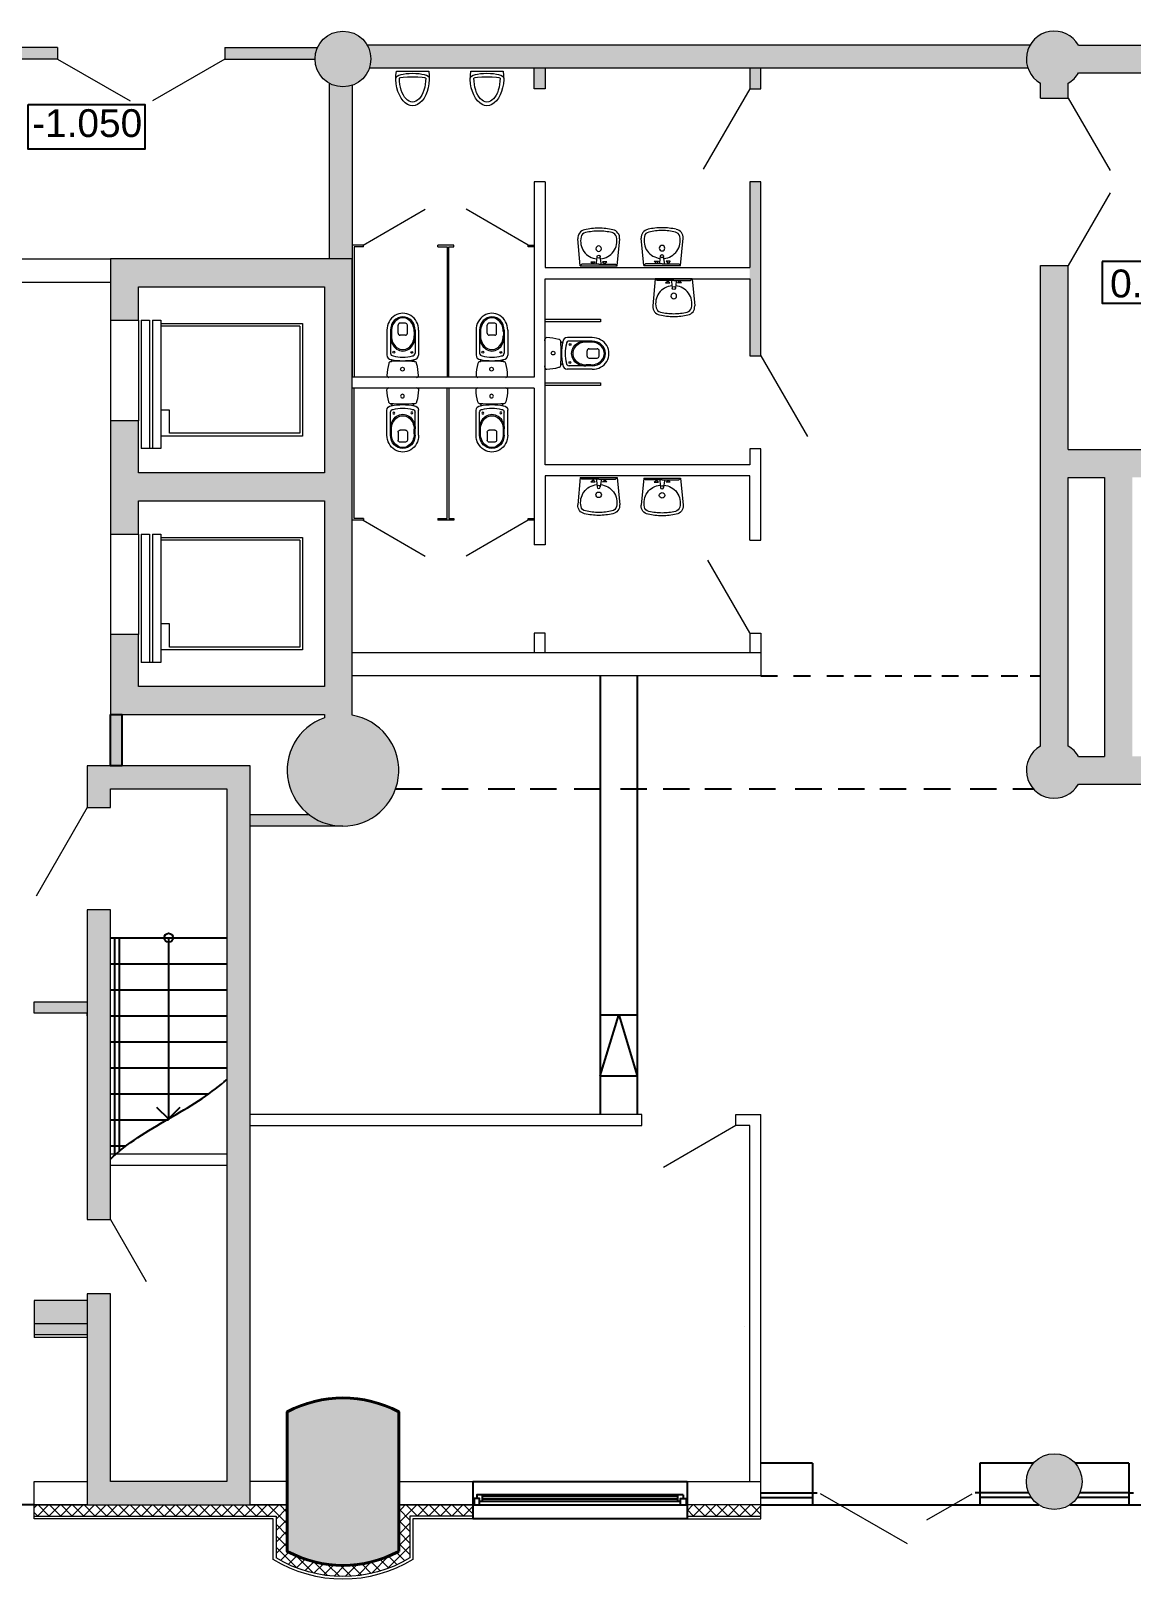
# Model space of a CAD drawing. Header units: millimetres. Extents: x 72919 to 485785, y -53256 to 338519.
# Drawn here: x 264381 to 276220, y 36654 to 53375 of the extents above; entities that cross this region are included whole.
import ezdxf
from ezdxf.enums import TextEntityAlignment as Align

# ---------------------------------------------------------------- set-up
doc = ezdxf.new("R2010")
doc.units = ezdxf.units.MM
doc.linetypes.add('CONTI', pattern=[0])
doc.layers.add('1', color=7, linetype='Continuous')
for name, color, linetype, lineweight in [('door', 177, 'Continuous', 9), ('equipments', 137, 'CONTI', 20), ('lifts', 7, 'Continuous', 35), ('wall', 5, 'Continuous', 40)]:
    doc.layers.add(name, color=color, linetype=linetype, lineweight=lineweight)
doc.styles.add('Arial Cyr', font='arial.ttf', dxfattribs={"width": 0.95})
doc.styles.add('STW_ARIAL', font='arial.ttf')

# ---------------------------------------------------------------- blocks, each defined once
blk = doc.blocks.new('ваааа')
at = {"layer": 'equipments'}
for p, q in [((-369642, -1782120), (-369672, -1782444)), ((-369201, -1782120), (-369642, -1782120)), ((-369621, -1782139), (-369642, -1782120)), ((-369450, -1782139), (-369621, -1782139)), ((-369518, -1782170), (-369493, -1782145)), ((-369518, -1782170), (-369468, -1782170)), ((-369468, -1782170), (-369493, -1782145)), ((-369450, -1782139), (-369450, -1782154)), ((-369421, -1782139), (-369450, -1782139)), ((-369450, -1782154), (-369439, -1782231)), ((-369421, -1782139), (-369393, -1782139)), ((-369393, -1782154), (-369402, -1782231)), ((-369393, -1782139), (-369221, -1782139)), ((-369393, -1782139), (-369393, -1782154)), ((-369378, -1782170), (-369353, -1782145)), ((-369328, -1782170), (-369378, -1782170)), ((-369328, -1782170), (-369353, -1782145)), ((-369221, -1782139), (-369201, -1782120)), ((-369201, -1782120), (-369171, -1782444))]:
    blk.add_line(p, q, dxfattribs=at)
blk.add_circle((-369421, -1782231), 18.6, dxfattribs=at)
for centre, radius, start, end in [((-369425, -1782416), 213, 94.8865, 193.5636), ((-369421, -1782326), 33.3, 89.9999, 269.9999), ((-369421, -1782326), 33.3, 269.9999, 89.9999), ((-369418, -1782416), 213, 346.4205, 84.8429), ((-369572, -1782453), 100, 174.8668, 259.4494), ((-369568, -1782454), 65, 190.4709, 259.3154), ((-369274, -1782454), 65, 280.6844, 349.5289), ((-369271, -1782453), 100, 280.5504, 5.133), ((-369421, -1781831), 740, 256.7936, 269.992), ((-369418, -1781846), 691, 256.4574, 269.7643), ((-369424, -1781846), 691, 270.2355, 283.5424), ((-369421, -1781831), 740, 270.0079, 283.2062)]:
    blk.add_arc(centre, radius, start, end, dxfattribs=at)
blk = doc.blocks.new('пренпее')
at = {"layer": 'equipments'}
for p, q in [((-370214, -1782523), (-370482, -1782523)), ((-370214, -1782561), (-370462, -1782561)), ((-370229, -1782571), (-370278, -1782571)), ((-370249, -1782644), (-370160, -1782644)), ((-370269, -1782724), (-370269, -1782664)), ((-370249, -1782744), (-370161, -1782744)), ((-370141, -1782724), (-370140, -1782664)), ((-370214, -1782864), (-370483, -1782864)), ((-370214, -1782827), (-370463, -1782826)), ((-370229, -1782817), (-370278, -1782817))]:
    blk.add_line(p, q, dxfattribs=at)
for centre, radius in [((-370453, -1782597), 10), ((-370635, -1782690), 20), ((-370454, -1782790), 10)]:
    blk.add_circle(centre, radius, dxfattribs=at)
for centre, radius, start, end in [((-373897, -1782689), 3177, 357.2325, 2.6453), ((-370703, -1782543), 20, 89.9389, 179.9389), ((-370721, -1783066), 543, 74.2418, 88.1438), ((-370577, -1782566), 23.8, 8.4054, 81.4725), ((-371863, -1782691), 1316, 354.2712, 5.6067), ((-370541, -1782564), 12.3, 173.1661, 332.2117), ((-369976, -1782694), 568, 167.4216, 192.454), ((-370482, -1782571), 47.9, 89.9389, 179.1236), ((-370097, -1782694), 408, 165.0277, 194.8502), ((-370462, -1782591), 30, 89.9389, 179.9389), ((-370249, -1782664), 20, 89.9389, 179.9389), ((-370160, -1782664), 20, 359.9389, 89.9389), ((-370542, -1782821), 12.2, 24.5514, 187.3037), ((-370463, -1782796), 30, 179.9389, 269.9389), ((-370249, -1782724), 20, 179.9389, 269.9389), ((-370161, -1782724), 20, 269.9389, 359.9389), ((-370704, -1782843), 20, 179.9389, 269.9389), ((-370720, -1782320), 543, 271.7341, 285.6361), ((-370577, -1782819), 23.8, 278.4054, 351.4725), ((-370483, -1782816), 47.9, 179.9389, 269.9389)]:
    blk.add_arc(centre, radius, start, end, dxfattribs=at)
for centre, major_axis, ratio, start_param, end_param in [((-370282, -1782694), (158, 0), 0.838996, 1.570796, 4.712389), ((-370278, -1782694), (146, 0), 0.838114, 1.570796, 4.712389), ((-370229, -1782694), (146, 0), 0.838114, 4.712389, 7.853982), ((-370214, -1782694), (180, 0), 0.945693, 4.712389, 7.853982), ((-370214, -1782694), (143, 0), 0.925942, -1.570796, 1.570796)]:
    blk.add_ellipse(centre, major_axis=major_axis, ratio=ratio, start_param=start_param, end_param=end_param, dxfattribs=at)
blk = doc.blocks.new('миприпм')
at = {"layer": 'equipments', "extrusion": (-5.61418e-17, 7.70757e-17, -1)}
blk.add_line((-374835, -1795300), (-375184, -1795300), dxfattribs=at)
for major_axis, ratio, start_param, end_param in [((0, -296), 0.607083, 1.317881, 4.965305), ((0, -257), 0.54742, 1.570796, 4.712389)]:
    blk.add_ellipse((-375009, -1795226), major_axis=major_axis, ratio=ratio, start_param=start_param, end_param=end_param, dxfattribs=at)
at = {"layer": 'equipments'}
for major_axis, ratio in [((180, 0), 0.270009), ((143, 0), 0.084246)]:
    blk.add_ellipse((-375009, -1795226), major_axis=major_axis, ratio=ratio, start_param=3.141593, end_param=6.283185, dxfattribs=at)
blk = doc.blocks.new('Пилон 1')
at = {"layer": 'wall', "lineweight": 9, "ltscale": 400, "true_color": 0x000000}
h = blk.add_hatch(color=18, dxfattribs=at)
h.dxf.hatch_style = 1
edge = h.paths.add_edge_path()
edge.add_line((600, -750), (600, 750))
edge.add_arc((0, -375), 1275, 61.9275, 118.0725)
edge.add_line((-600, 750), (-600, -750))
edge.add_arc((0, 375), 1275, 241.9275, 298.0725)
at = {"layer": 'wall', "color": 0, "ltscale": 400}
blk.add_lwpolyline([(600, -750), (600, 750, 0.25), (-600, 750), (-600, -750, 0.25), (600, -750)], format="xyb", dxfattribs=at)

msp = doc.modelspace()

# ---------------------------------------------------------------- hatches: boundary and pattern name
at = {"ltscale": 500, "true_color": 0x000000}
h = msp.add_hatch(color=18, dxfattribs=at)
h.dxf.hatch_style = 1
edge = h.paths.add_edge_path()
edge.add_arc((267735.43379, 53074.99944), 300, 9, 369)
h = msp.add_hatch(color=18, dxfattribs=at)
h.dxf.hatch_style = 1
edge = h.paths.add_edge_path()
edge.add_line((279795.43379, 48574.90421), (282195.43379, 48574.90421))
edge.add_line((282195.43379, 48574.90421), (282195.43379, 45574.90421))
edge.add_line((282195.43379, 45574.90421), (281880.43379, 45574.90421))
edge.add_line((281880.43379, 45574.90421), (281880.43379, 45274.90421))
edge.add_line((281880.43379, 45274.90421), (282775.62616, 45274.90421))
edge.add_arc((283035.39595, 45424.94204), 299.98616, 210.009870694, 419.990129306)
edge.add_line((283185.43379, 45684.71183), (283185.43379, 52815.09659))
edge.add_arc((283035.43379, 53074.90421), 300, 300, 405.000000002)
edge.add_arc((283035.43379, 53074.90421), 300, 45.000000002, 150)
edge.add_line((282775.62616, 53224.90421), (275645.24141, 53224.90421))
edge.add_arc((275385.43379, 53074.90421), 300, 29.999999996, 240)
edge.add_line((275235.43379, 52815.09659), (275235.43379, 52654.90421))
edge.add_line((275235.43379, 52654.90421), (275535.43379, 52654.90421))
edge.add_line((275535.43379, 52654.90421), (275535.43379, 52815.09659))
edge.add_arc((275385.43379, 53074.90421), 300, 300, 330)
edge.add_line((275645.24141, 52924.90421), (282885.43379, 52924.90421))
edge.add_line((282885.43379, 52924.90421), (282885.43379, 48874.90421))
edge.add_line((282885.43379, 48874.90421), (275535.43379, 48874.90421))
edge.add_line((275535.43379, 48874.90421), (275535.43379, 50854.90421))
edge.add_line((275535.43379, 50854.90421), (275235.43379, 50854.90421))
edge.add_line((275235.43379, 50854.90421), (275235.43379, 45684.71183))
edge.add_arc((275385.47161, 45424.94204), 299.98616, 120.009868479, 329.990131521)
edge.add_line((275645.24141, 45274.90421), (276930.43379, 45274.90421))
edge.add_line((276930.43379, 45274.90421), (276930.43379, 45574.90421))
edge.add_line((276930.43379, 45574.90421), (276225.43379, 45574.90421))
edge.add_line((276225.43379, 45574.90421), (276225.43379, 48574.90421))
edge.add_line((276225.43379, 48574.90421), (278625.43379, 48574.90421))
edge.add_line((278625.43379, 48574.90421), (278625.43379, 45574.90421))
edge.add_line((278625.43379, 45574.90421), (278310.43379, 45574.90421))
edge.add_line((278310.43379, 45574.90421), (278310.43379, 45274.90421))
edge.add_line((278310.43379, 45274.90421), (278629.48628, 45274.90421))
edge.add_arc((279210.43379, 45424.90421), 600, 194.477512186, 345.522487814)
edge.add_line((279791.38129, 45274.90421), (280500.43379, 45274.90421))
edge.add_line((280500.43379, 45274.90421), (280500.43379, 45574.90421))
edge.add_line((280500.43379, 45574.90421), (279795.43379, 45574.90421))
edge.add_line((279795.43379, 45574.90421), (279795.43379, 48574.90421))
edge = h.paths.add_edge_path(flags=16)
edge.add_line((278925.43379, 45952.89569), (278925.43379, 48574.90421))
edge.add_line((278925.43379, 48574.90421), (279495.43379, 48574.90421))
edge.add_line((279495.43379, 48574.90421), (279495.43379, 45952.89569))
edge.add_arc((279210.43379, 45424.90421), 600, 61.640649966, 118.359350028)
edge = h.paths.add_edge_path(flags=16)
edge.add_line((275925.43379, 45574.90421), (275645.24141, 45574.90421))
edge.add_arc((275385.43379, 45424.90421), 300, 30, 60)
edge.add_line((275535.43379, 45684.71183), (275535.43379, 48574.90421))
edge.add_line((275535.43379, 48574.90421), (275925.43379, 48574.90421))
edge.add_line((275925.43379, 48574.90421), (275925.43379, 45574.90421))
edge = h.paths.add_edge_path(flags=16)
edge.add_line((282495.43379, 48574.90421), (282885.43379, 48574.90421))
edge.add_line((282885.43379, 48574.90421), (282885.43379, 45684.71183))
edge.add_arc((283035.43379, 45424.90421), 300, 120, 150)
edge.add_line((282775.62616, 45574.90421), (282495.43379, 45574.90421))
edge.add_line((282495.43379, 45574.90421), (282495.43379, 48574.90421))
h = msp.add_hatch(color=18, dxfattribs=at)
h.dxf.hatch_style = 1
h.paths.add_polyline_path([(264665.78478, 53199.19315), (264665.78478, 53073.19315), (260674.36736, 53073.19315), (260674.36736, 53199.19315)])
h = msp.add_hatch(color=18, dxfattribs=at)
h.dxf.hatch_style = 1
edge = h.paths.add_edge_path()
edge.add_arc((267735.43379, 53074.99944), 300, 155.544962851, 180.344978648)
edge.add_line((267435.43922, 53073.19315), (266465.78478, 53073.19315))
edge.add_line((266465.78478, 53073.19315), (266465.78478, 53199.19315))
edge.add_line((266465.78478, 53199.19315), (267462.34786, 53199.19315))
h = msp.add_hatch(color=18, dxfattribs=at)
h.dxf.hatch_style = 1
edge = h.paths.add_edge_path()
edge.add_arc((275393.62916, 53074.14618), 307.49445, 150.620725364, 198.810201233)
edge.add_line((275102.55742, 52974.99944), (268018.2765, 52974.99944))
edge.add_arc((267735.43379, 53074.99944), 300, 340.528779366, 390)
edge.add_line((267995.24141, 53224.99944), (275125.68117, 53224.99944))
h = msp.add_hatch(color=18, dxfattribs=at)
h.dxf.hatch_style = 1
h.paths.add_polyline_path([(269910.43379, 52974.99944), (269790.43379, 52974.99944), (269790.43379, 52753.56972), (269910.43379, 52753.56972)])
h = msp.add_hatch(color=18, dxfattribs=at)
h.dxf.hatch_style = 1
h.paths.add_polyline_path([(272230.43379, 52974.99944), (272110.43379, 52974.99944), (272110.43379, 52754.56972), (272230.43379, 52754.56972)])
h = msp.add_hatch(color=18, dxfattribs=at)
h.dxf.hatch_style = 1
edge = h.paths.add_edge_path()
edge.add_arc((267735.43379, 53074.99944), 300, 240, 289.471220635)
edge.add_line((267835.43379, 52792.15673), (267835.43379, 50924.09468))
edge.add_line((267835.43379, 50924.09468), (267585.43379, 50924.09468))
edge.add_line((267585.43379, 50924.09468), (267585.43379, 52815.19182))
h = msp.add_hatch(color=18, dxfattribs=at)
h.dxf.hatch_style = 1
h.paths.add_polyline_path([(272230.43379, 51754.56972), (272230.43379, 49875.21867), (272110.43379, 49875.21867), (272110.43379, 51754.56972)])
h = msp.add_hatch(color=18, dxfattribs=at)
h.dxf.hatch_style = 1
edge = h.paths.add_edge_path()
edge.add_arc((267735.43379, 45424.99944), 600, 109.471220634, 440.405931773)
edge.add_line((267835.43379, 46016.60742), (267835.43379, 50924.99944))
edge.add_line((267835.43379, 50924.99944), (267835.43379, 50925.09468))
edge.add_line((267835.43379, 50925.09468), (265235.43379, 50925.09468))
edge.add_line((265235.43379, 50925.09468), (265235.43379, 50264.99944))
edge.add_line((265235.43379, 50264.99944), (265535.43379, 50264.99944))
edge.add_line((265535.43379, 50264.99944), (265535.43379, 50624.99944))
edge.add_line((265535.43379, 50624.99944), (267535.43379, 50624.99944))
edge.add_line((267535.43379, 50624.99944), (267535.43379, 48624.99944))
edge.add_line((267535.43379, 48624.99944), (265535.43379, 48624.99944))
edge.add_line((265535.43379, 48624.99944), (265535.43379, 49184.99944))
edge.add_line((265535.43379, 49184.99944), (265235.43379, 49184.99944))
edge.add_line((265235.43379, 49184.99944), (265235.43379, 47964.99944))
edge.add_line((265235.43379, 47964.99944), (265535.43379, 47964.99944))
edge.add_line((265535.43379, 47964.99944), (265535.43379, 48324.99944))
edge.add_line((265535.43379, 48324.99944), (267535.43379, 48324.99944))
edge.add_line((267535.43379, 48324.99944), (267535.43379, 46324.99944))
edge.add_line((267535.43379, 46324.99944), (265535.43379, 46324.99944))
edge.add_line((265535.43379, 46324.99944), (265535.43379, 46884.99944))
edge.add_line((265535.43379, 46884.99944), (265235.43379, 46884.99944))
edge.add_line((265235.43379, 46884.99944), (265235.43379, 46024.99944))
edge.add_line((265235.43379, 46024.99944), (267535.43379, 46024.99944))
edge.add_line((267535.43379, 46024.99944), (267535.43379, 45990.68487))
h = msp.add_hatch(color=18, dxfattribs=at)
h.dxf.hatch_style = 1
h.paths.add_polyline_path([(265235.43379, 46024.99944), (265355.43379, 46024.99944), (265355.43379, 45474.99944), (265235.43379, 45474.99944)])
h = msp.add_hatch(color=18, dxfattribs=at)
h.dxf.hatch_style = 1
h.paths.add_polyline_path([(264985.43379, 37524.99944), (266735.43379, 37524.99944), (266735.43379, 45474.99944), (264985.43379, 45474.99944), (264985.43379, 45024.99944), (265235.43379, 45024.99944), (265235.43379, 45224.99944), (266485.43379, 45224.99944), (266485.43379, 37774.99944), (265235.43379, 37774.99944), (265235.43379, 39794.99944), (264985.43379, 39794.99944)])
h = msp.add_hatch(color=18, dxfattribs=at)
h.dxf.hatch_style = 1
h.paths.add_polyline_path([(267375.43379, 44944.99944), (266735.43379, 44944.99944), (266735.43379, 44824.99944), (267735.43379, 44824.99944, -0.1622776602)])
h = msp.add_hatch(color=18, dxfattribs=at)
h.dxf.hatch_style = 1
h.paths.add_polyline_path([(264985.43379, 40594.99944), (265235.43379, 40594.99944), (265235.43379, 43924.99944), (264985.43379, 43924.99944)])
h = msp.add_hatch(color=18, dxfattribs=at)
h.dxf.hatch_style = 1
h.paths.add_polyline_path([(264985.43379, 42934.99944), (264415.43379, 42934.99944), (264415.43379, 42814.99944), (264985.43379, 42814.99944)])
h.paths.add_polyline_path([(263405.43379, 42934.99944), (263135.43379, 42934.99944), (263135.43379, 42814.99944), (263405.43379, 42814.99944)])
h.paths.add_polyline_path([(263405.43379, 39724.99944), (263135.43379, 39724.99944), (263135.43379, 39474.99944), (263405.43379, 39474.99944)])
h.paths.add_polyline_path([(264985.43379, 39724.99944), (264415.43379, 39724.99944), (264415.43379, 39474.99944), (264985.43379, 39474.99944)])
h = msp.add_hatch(color=18, dxfattribs=at)
h.dxf.hatch_style = 1
edge = h.paths.add_edge_path()
edge.add_arc((275385.43379, 37774.99944), 300, 0, 360)
at = {"layer": '1', "ltscale": 500, "true_color": 0x000000}
h = msp.add_hatch(color=18, dxfattribs=at)
h.dxf.hatch_style = 1
h.paths.add_polyline_path([(269910.43379, 51753.56972), (269910.43379, 47851.15638), (269790.43379, 47851.15638), (269790.43379, 51753.56972)], flags=0)
h = msp.add_hatch(color=18, dxfattribs=at)
h.dxf.hatch_style = 1
h.paths.add_polyline_path([(263885.43379, 50924.99944), (263988.98718, 50674.99944), (265235.43379, 50674.99944), (265235.43379, 50924.99944), (263885.43379, 50924.99944)], flags=0)
h = msp.add_hatch(color=18, dxfattribs=at)
h.dxf.hatch_style = 1
h.paths.add_polyline_path([(269910.43379, 50831.23045), (272110.43379, 50831.23045), (272110.43379, 50711.23045), (269910.43379, 50711.23045)], flags=0)
h = msp.add_hatch(color=18, dxfattribs=at)
h.dxf.hatch_style = 1
h.paths.add_polyline_path([(267835.43379, 49654.19315), (269790.43379, 49654.19315), (269790.43379, 49534.19315), (267835.43379, 49534.19315)], flags=0)
h = msp.add_hatch(color=18, dxfattribs=at)
h.dxf.hatch_style = 1
h.paths.add_polyline_path([(272230.43379, 48875.21867), (272230.43379, 47897.73045), (272110.43379, 47897.73045), (272110.43379, 48875.21867)], flags=0)
h = msp.add_hatch(color=18, dxfattribs=at)
h.dxf.hatch_style = 1
h.paths.add_polyline_path([(269910.43379, 48711.23045), (272110.43379, 48711.23045), (272110.43379, 48591.23045), (269910.43379, 48591.23045)], flags=0)
h = msp.add_hatch(color=18, dxfattribs=at)
h.dxf.hatch_style = 1
h.paths.add_polyline_path([(269910.43379, 46897.73045), (269910.43379, 46690.76722), (269790.43379, 46690.76722), (269790.43379, 46897.73045)], flags=0)
h = msp.add_hatch(color=18, dxfattribs=at)
h.dxf.hatch_style = 1
h.paths.add_polyline_path([(272230.43379, 46897.73045), (272230.43379, 46690.76722), (272110.43379, 46690.76722), (272110.43379, 46897.73045)], flags=0)
h = msp.add_hatch(color=18, dxfattribs=at)
h.dxf.hatch_style = 1
h.paths.add_polyline_path([(267835.43379, 46690.76722), (272230.43379, 46690.76722), (272230.43379, 46440.76722), (267835.43379, 46440.76722)], flags=0)
h = msp.add_hatch(color=18, dxfattribs=at)
h.dxf.hatch_style = 1
h.paths.add_polyline_path([(266735.43379, 41725.03492), (266735.43379, 41605.03492), (270950.43377, 41605.03492), (270950.43377, 41725.03492), (266735.43379, 41725.03492)], flags=0)
h = msp.add_hatch(color=18, dxfattribs=at)
h.dxf.hatch_style = 1
h.paths.add_polyline_path([(272110.43377, 41605.03492), (272230.43377, 41725.03492), (271960.43377, 41725.03492), (271960.43377, 41605.03492), (272110.43377, 41605.03492)], flags=0)
h = msp.add_hatch(color=18, dxfattribs=at)
h.dxf.hatch_style = 1
h.paths.add_polyline_path([(272230.43377, 41724.03492), (272110.43377, 41604.03492), (272110.43375, 37775.0803), (272230.43375, 37525.09468), (272230.43377, 41724.03492)], flags=0)
h = msp.add_hatch(color=18, dxfattribs=at)
h.dxf.hatch_style = 1
h.paths.add_polyline_path([(264415.43379, 37774.99944), (264415.43379, 37524.99944), (264985.43379, 37524.99944), (264985.43379, 37774.99944), (264415.43379, 37774.99944)], flags=0)
h = msp.add_hatch(color=18, dxfattribs=at)
h.dxf.hatch_style = 1
h.paths.add_polyline_path([(266735.43379, 37774.99944), (266735.43379, 37524.99944), (267135.43379, 37524.99944), (267135.43379, 37774.99944), (266735.43379, 37774.99944)], flags=0)
h = msp.add_hatch(color=18, dxfattribs=at)
h.dxf.hatch_style = 1
h.paths.add_polyline_path([(268335.43379, 37774.99944), (268335.43379, 37524.99944), (269135.43379, 37524.99944), (269135.43379, 37774.99944), (268335.43379, 37774.99944)], flags=0)
h = msp.add_hatch(color=18, dxfattribs=at)
h.dxf.hatch_style = 1
h.paths.add_polyline_path([(271435.40384, 37774.99944), (272110.43375, 37775.0803), (272230.43375, 37525.09468), (271435.43379, 37524.99944)], flags=0)
at = {"layer": 'wall', "lineweight": 18, "ltscale": 0.007407, "true_color": 0x000000}
h = msp.add_hatch(color=18, dxfattribs=at)
h.dxf.hatch_style = 1
h.paths.add_polyline_path([(264985.43379, 39474.99944), (264415.43379, 39474.99944), (264415.43379, 39354.99944), (264985.43379, 39354.99944)])

# ---------------------------------------------------------------- linework, layer by layer
at = {"color": 18, "ltscale": 500, "true_color": 0x000000}
for p, q in [((270500.43377, 46440.86245), (270500.43377, 41725.03491)), ((270900.43377, 46440.86245), (270900.43377, 41725.03491)), ((272230.43379, 46440.76722), (272409.81889, 46440.76722)), ((272582.38338, 46440.76722), (272761.76849, 46440.76722)), ((272939.51825, 46440.76722), (273118.90335, 46440.76722)), ((273236.09088, 46440.76722), (273415.47598, 46440.76722)), ((273565.31445, 46440.76722), (273744.69955, 46440.76722)), ((273880.15702, 46440.76722), (274059.54212, 46440.76722)), ((274174.38008, 46440.76722), (274353.76518, 46440.76722)), ((274494.36741, 46440.76722), (274673.75251, 46440.76722)), ((274814.39524, 46440.76722), (274993.78035, 46440.76722)), ((275125.22734, 46440.76722), (275235.43379, 46440.76722)), ((268301.11921, 45224.99944), (268586.01288, 45224.99944)), ((268797.12185, 45224.99944), (269082.01551, 45224.99944)), ((269298.35025, 45224.99944), (269583.24392, 45224.99944)), ((269747.32095, 45224.99944), (270032.21462, 45224.99944)), ((270222.46101, 45224.99944), (270507.35468, 45224.99944)), ((270718.42314, 45224.99944), (271003.3168, 45224.99944)), ((271179.02016, 45224.99944), (271463.91383, 45224.99944)), ((271627.99086, 45224.99944), (271912.88452, 45224.99944)), ((272103.13092, 45224.99944), (272388.02459, 45224.99944)), ((272599.09304, 45224.99944), (272883.98671, 45224.99944)), ((273059.69007, 45224.99944), (273344.58374, 45224.99944)), ((273508.66076, 45224.99944), (273793.55443, 45224.99944)), ((273983.80083, 45224.99944), (274268.69449, 45224.99944)), ((274479.76295, 45224.99944), (274764.65662, 45224.99944)), ((274940.35998, 45224.99944), (275161.82699, 45224.99944)), ((265860.43379, 43624.90421), (265860.43379, 41664.90421)), ((270500.43377, 42794.82496), (270900.43377, 42794.82496)), ((270500.43377, 42141.08674), (270900.43377, 42141.08674)), ((272785.1321, 37974.99944), (272230.43376, 37974.99608)), ((272785.1321, 37974.99944), (272785.1321, 37524.99944)), ((274585.43379, 37974.99944), (274585.43379, 37524.99944)), ((275161.82851, 37974.99944), (274585.43379, 37974.99944)), ((276185.43379, 37974.99881), (275609.0421, 37974.99945)), ((276185.43379, 37974.99878), (276185.43379, 37524.99878)), ((272230.43375, 37654.6329), (272785.1321, 37654.63285)), ((272785.43378, 37654.63285), (272835.23645, 37654.63537)), ((274585.43379, 37654.63285), (274535.63112, 37654.63537)), ((275110.64105, 37654.63286), (274585.43379, 37654.63285)), ((276185.43379, 37654.63222), (275660.22957, 37654.63287)), ((276185.73546, 37654.6322), (276235.53813, 37654.63471)), ((269145.43379, 37524.99944), (271425.43379, 37524.99944)), ((269205.43379, 37564.99944), (271365.43379, 37564.99944)), ((271335.43379, 37614.99944), (269235.43379, 37614.99944)), ((271335.43379, 37584.99944), (269235.43379, 37584.99944)), ((272230.43375, 37604.99001), (272785.1321, 37604.98996)), ((272230.43375, 37524.99946), (272785.1321, 37524.99941)), ((275138.25769, 37604.98996), (274585.43379, 37604.98996)), ((274585.43379, 37524.99944), (275219.59829, 37525.00328)), ((275551.27635, 37525.00595), (276185.43379, 37525.00984)), ((276185.43379, 37604.98933), (275632.61294, 37604.98997))]:
    msp.add_line(p, q, dxfattribs=at)
for points in [[(264351.4035, 52584.1379), (265602.85796, 52584.13498), (265602.85713, 52104.73529), (264351.40268, 52104.73821)], [(265235.43379, 46024.99944), (265355.43379, 46024.99944), (265355.43379, 45474.99944), (265235.43379, 45474.99944)], [(271435.43379, 37774.99944), (271435.43379, 37374.99944), (269135.43379, 37374.99944), (269135.43379, 37774.99944)]]:
    msp.add_lwpolyline(points, close=True, dxfattribs=at)
for points in [[(275900.56043, 50896.58698), (275900.56043, 50448.52986), (277074.35377, 50448.52986), (277074.35377, 50896.58698), (275900.56043, 50896.58698)], [(265235.43379, 43624.90421), (266485.43379, 43624.90421)], [(265280.43379, 41284.82967), (265280.43379, 43624.90421)], [(265330.43379, 41328.95726), (265330.43379, 43624.90421)], [(265235.43379, 43344.90421), (266485.43379, 43344.90421)], [(265235.43379, 43064.90421), (266485.43379, 43064.90421)], [(265235.43379, 42784.90421), (266485.43379, 42784.90421)], [(270500.43377, 42141.08674), (270700.43377, 42794.82496), (270900.43377, 42141.08674)], [(265235.43379, 42504.90421), (266485.43379, 42504.90421)], [(265235.43379, 42224.90421), (266485.43379, 42224.90421)], [(265235.43379, 41944.90421), (266290.34841, 41944.90421)], [(265729.00933, 41803.67116), (265857.43068, 41675.2498), (265985.85203, 41803.67116)], [(265235.43379, 41664.90421), (265860.43379, 41664.90421)], [(265235.43379, 41384.90421), (265400.14142, 41384.90421)], [(271395.43379, 37634.99944), (269175.43379, 37634.99944), (269175.43379, 37594.99944)], [(269235.43379, 37564.99944), (269235.43379, 37634.99944)], [(271335.43379, 37564.99944), (271335.43379, 37634.99944)], [(271395.43379, 37634.99944), (271395.43379, 37594.99944)], [(264415.43379, 37524.99944), (263405.43379, 37524.99944)], [(269205.43379, 37524.99944), (269205.43379, 37594.99944), (269145.43379, 37594.99944), (269145.43379, 37524.99944)], [(271365.43379, 37524.99944), (271365.43379, 37594.99944), (271425.43379, 37594.99944), (271425.43379, 37524.99944)], [(272785.1321, 37524.99944), (274585.43471, 37524.99944)], [(276185.43379, 37524.99878), (277985.73032, 37524.99878)]]:
    msp.add_lwpolyline(points, dxfattribs=at)
msp.add_circle((265860.43379, 43624.90421), 47.15975, dxfattribs=at)
msp.add_open_spline([(265235.43379, 41241.47288), (265410.03862, 41417.44615), (265841.20251, 41663.26556), (266312.38649, 41942.66702), (266477.09418, 42093.7694), (266485.43379, 42101.61015)], degree=3, knots=[740.9436258331, 740.9436258331, 740.9436258331, 740.9436258331, 1501.8926358691, 2223.837016862, 2263.1990616896, 2263.1990616896, 2263.1990616896, 2263.1990616896], dxfattribs=at)
at = {"layer": 'door', "linetype": 'ByBlock', "ltscale": 100}
for p, q in [((264665.78478, 53074.89541), (265445.20764, 52624.89541)), ((266465.78478, 53074.19315), (265686.36191, 52624.19315)), ((272110.41453, 52754.49787), (271610.43121, 51888.46284)), ((272230.43379, 49881.21867), (272730.43379, 49015.19327)), ((272110.41453, 46904.5399), (271660.41453, 47683.96277)), ((271960.43377, 41605.03491), (271181.01091, 41155.03491)), ((265235.43379, 40594.99944), (265620.1764, 39928.60569)), ((273807.70583, 37105.09982), (272869.641, 37645.59166)), ((274015.27223, 37365.27279), (274501.23047, 37645.5768))]:
    msp.add_line(p, q, dxfattribs=at)
at = {"layer": 'door', "ltscale": 100}
for p, q in [((275535.43379, 52654.90421), (275985.43379, 51875.48135)), ((275985.43379, 51634.32708), (275535.43379, 50854.90421)), ((264985.43379, 45024.99944), (264435.43379, 44072.3715))]:
    msp.add_line(p, q, dxfattribs=at)
at = {"layer": 'equipments'}
for p, q in [((267953.40875, 51073.65054), (268621.05575, 51459.11672)), ((269727.45593, 51073.65054), (269059.80893, 51459.11672)), ((267955.43379, 51074.19315), (267835.43379, 51074.19315)), ((267955.43379, 51054.19315), (267955.43379, 51074.19315)), ((268755.43379, 51054.19315), (268755.43379, 51074.19315)), ((267955.43379, 48114.19315), (267835.43379, 48114.19315)), ((267953.40875, 48114.73576), (268621.05575, 47729.26958)), ((267955.43379, 48134.19315), (267955.43379, 48114.19315)), ((268755.43379, 48134.19315), (268755.43379, 48114.19315)), ((269727.45593, 48114.73576), (269059.80893, 47729.26958))]:
    msp.add_line(p, q, dxfattribs=at)
for points in [[(267955.43379, 51054.19315), (267855.43379, 51054.19315), (267855.43379, 49654.19315)], [(268875.43379, 49654.19315), (268875.43379, 51054.19315), (268927.45593, 51054.19315), (268927.45593, 51074.19315), (268755.43379, 51074.19315)], [(268755.43379, 51054.19315), (268855.43379, 51054.19315), (268855.43379, 49654.19315)], [(269790.43379, 51054.19315), (269727.45593, 51054.19315), (269727.45593, 51074.19315), (269790.43379, 51074.19315)], [(267955.43379, 48134.19315), (267855.43379, 48134.19315), (267855.43379, 49534.19315)], [(268875.43379, 49534.19315), (268875.43379, 48134.19315), (268927.45593, 48134.19315), (268927.45593, 48114.19315), (268755.43379, 48114.19315)], [(268755.43379, 48134.19315), (268855.43379, 48134.19315), (268855.43379, 49534.19315)], [(269790.43379, 48114.19315), (269727.45593, 48114.19315), (269727.45593, 48134.19315), (269790.43379, 48134.19315)]]:
    msp.add_lwpolyline(points, dxfattribs=at)
for points in [[(269910.43379, 50277.32006), (270504.46039, 50277.32006), (270504.46039, 50248.74536), (269910.43379, 50248.74536)], [(269910.43379, 49591.57577), (270504.46039, 49591.57577), (270504.46039, 49563.00107), (269910.43379, 49563.00107)]]:
    msp.add_lwpolyline(points, close=True, dxfattribs=at)
at = {"layer": 'lifts', "color": 0, "lineweight": 20, "ltscale": 100000}
for p, q in [((265235.43379, 50264.99944), (265235.43379, 49184.99944)), ((267270.43379, 50199.99944), (265775.43379, 50199.99944)), ((265235.43379, 47964.99944), (265235.43379, 46884.99944)), ((267270.43379, 47899.99944), (265775.43379, 47899.99944))]:
    msp.add_line(p, q, dxfattribs=at)
for points in [[(265535.43379, 50264.99944), (265535.43379, 49184.99944)], [(265565.43379, 50264.99944), (265565.43379, 48884.99944)], [(265565.43379, 50264.99944), (265655.43379, 50264.99944)], [(265655.43379, 50264.99944), (265655.43379, 48884.99944)], [(265685.43379, 50264.99944), (265685.43379, 48884.99944)], [(265685.43379, 50264.99944), (265775.43379, 50264.99944)], [(265775.43379, 50264.99944), (265775.43379, 48884.99944)], [(265775.43379, 50229.99944), (267300.43379, 50229.99944), (267300.43379, 49019.99944), (265775.43379, 49019.99944)], [(267270.43379, 50199.99944), (267270.43379, 49049.99944), (265870.43379, 49049.99944), (265870.43379, 49299.99944)], [(265870.43379, 49299.99944), (265775.43379, 49299.99944)], [(265775.43379, 48884.99944), (265565.43379, 48884.99944)], [(265535.43379, 47964.99944), (265535.43379, 46884.99944)], [(265565.43379, 47964.99944), (265565.43379, 46584.99944)], [(265565.43379, 47964.99944), (265655.43379, 47964.99944)], [(265655.43379, 47964.99944), (265655.43379, 46584.99944)], [(265685.43379, 47964.99944), (265685.43379, 46584.99944)], [(265685.43379, 47964.99944), (265775.43379, 47964.99944)], [(265775.43379, 47964.99944), (265775.43379, 46584.99944)], [(265775.43379, 47929.99944), (267300.43379, 47929.99944), (267300.43379, 46719.99944), (265775.43379, 46719.99944)], [(267270.43379, 47899.99944), (267270.43379, 46749.99944), (265870.43379, 46749.99944), (265870.43379, 46999.99944)], [(265870.43379, 46999.99944), (265775.43379, 46999.99944)], [(265775.43379, 46584.99944), (265565.43379, 46584.99944)]]:
    msp.add_lwpolyline(points, dxfattribs=at)
at = {"layer": 'wall', "color": 18, "lineweight": 18, "ltscale": 0.007407, "true_color": 0x000000}
for p, q in [((264665.78478, 53199.19315), (260733.51971, 53199.19315)), ((264665.78478, 53199.19315), (264665.78478, 53074.19315)), ((266465.78478, 53199.19315), (266465.78478, 53074.19315)), ((266465.78478, 53199.19315), (267462.34786, 53199.19315)), ((275125.68117, 53224.99944), (267995.24141, 53224.99944)), ((264665.78478, 53074.19315), (260760.43448, 53074.19315)), ((266465.78478, 53074.19315), (267435.43612, 53074.19315)), ((275102.55742, 52974.99944), (268018.2765, 52974.99944)), ((269910.43379, 51754.56972), (269910.43379, 50831.23045)), ((267835.43379, 51054.19315), (267835.43379, 49654.19315)), ((269910.43379, 50831.23045), (272110.43379, 50831.23045)), ((269910.43379, 48711.23045), (269910.43379, 50711.23045)), ((269910.43379, 50711.23045), (272110.43379, 50711.23045)), ((272110.43379, 50711.23045), (272110.43379, 50388.73707)), ((269790.43379, 49654.19315), (267835.43379, 49654.19315)), ((269790.43379, 49534.19315), (267835.43379, 49534.19315)), ((267835.43379, 48134.19315), (267835.43379, 49534.19315)), ((269790.43379, 49534.19315), (269790.43379, 47851.15638)), ((272110.43379, 48711.23045), (269910.43379, 48711.23045)), ((272110.43379, 48591.23045), (269910.43379, 48591.23045)), ((269910.43379, 48591.23045), (269910.43379, 47851.15638)), ((272110.43379, 47900.73045), (272110.43379, 48591.23045)), ((269910.43379, 47851.15638), (269790.43379, 47851.15638)), ((272110.43379, 46900.73045), (272110.43379, 46690.76722)), ((267835.43379, 46690.76722), (272230.43379, 46690.76722)), ((267375.43379, 44944.99944), (266735.43379, 44944.99944)), ((267735.43379, 44824.99944), (266735.43379, 44824.99944)), ((265235.43379, 41300.36562), (266485.43379, 41300.36562)), ((265235.43379, 41180.36562), (266485.43379, 41180.36562)), ((264415.43379, 39474.99944), (264415.43379, 39324.99944)), ((264985.43379, 39354.99944), (264415.43379, 39354.99944)), ((264985.43379, 39324.99944), (264415.43379, 39324.99944)), ((272049.43626, 39438.39307), (272049.43626, 39438.39306)), ((267135.43379, 37774.99944), (266735.43379, 37774.99944)), ((269135.43379, 37524.99944), (269135.43379, 37774.99944)), ((271435.43379, 37524.99944), (271435.43379, 37774.99944)), ((267135.43379, 37524.99944), (266735.43379, 37524.99944)), ((267135.43379, 37444.64124), (267055.07559, 37524.99944)), ((269135.43379, 37524.99944), (268335.43379, 37524.99944)), ((272230.43375, 37524.99944), (271435.43379, 37524.99944))]:
    msp.add_line(p, q, dxfattribs=at)
at = {"layer": 'wall', "color": 18, "lineweight": 18, "ltscale": 0.007407, "true_color": 0x000000, "extrusion": (1, 0, 0)}
msp.add_line((269135.43379, 37524.99944), (269135.43379, 37374.99944), dxfattribs=at)
at = {"layer": 'wall', "color": 18, "lineweight": 18, "ltscale": 0.007407, "true_color": 0x000000, "extrusion": (-0.707107, -0.707107, 0)}
msp.add_line((267238.64408, 36846.4562), (267015.43379, 37069.6665), dxfattribs=at)
at = {"layer": 'wall', "color": 18, "lineweight": 18, "ltscale": 0.007407, "true_color": 0x000000}
for points in [[(275645.24141, 53224.90421), (282775.62616, 53224.90421)], [(269910.43379, 52974.99944), (269910.43379, 52754.56972), (269790.43379, 52754.56972), (269790.43379, 52974.99944)], [(272110.43379, 52974.99944), (272110.43379, 52754.56972), (272230.43379, 52754.56972), (272230.43379, 52974.99944)], [(275645.24141, 52924.90421), (282775.62616, 52924.90421)], [(267585.43379, 52815.09659), (267585.43379, 50924.90421)], [(267835.43379, 52792.0615), (267835.43379, 50924.90421)], [(275235.43379, 52654.90421), (275235.43379, 52815.09659)], [(275535.43379, 52654.90421), (275535.43379, 52815.09659)], [(275235.43379, 52654.90421), (275535.43379, 52654.90421)], [(269910.43379, 51754.56972), (269790.43379, 51754.56972), (269790.43379, 49654.19315)], [(272110.43379, 50494.19315), (272110.43379, 49881.21867), (272230.43379, 49881.21867), (272230.43379, 51754.56972), (272110.43379, 51754.56972), (272110.43379, 50831.23045)], [(262885.43379, 45474.99944), (262885.43379, 49924.99944), (263885.43379, 50924.99944), (265235.43379, 50924.99944)], [(275235.43379, 45684.71183), (275235.43379, 50854.90421)], [(275235.43379, 50854.90421), (275535.43379, 50854.90421)], [(275535.43379, 48874.90421), (275535.43379, 50854.90421)], [(263135.43379, 45474.99944), (263135.43379, 49821.44605), (263988.98718, 50674.99944), (265235.43379, 50674.99944)], [(272110.43379, 47900.73045), (272230.43379, 47900.73045), (272230.43379, 48881.21867), (272110.43379, 48881.21867), (272110.43379, 48711.23045)], [(275535.43379, 48874.90421), (282885.43379, 48874.90421)], [(275535.43379, 48574.90421), (275925.43379, 48574.90421)], [(275535.43379, 45684.71183), (275535.43379, 48574.90421)], [(275925.43379, 48574.90421), (275925.43379, 45574.90421)], [(272110.43379, 46900.73045), (272230.43379, 46900.73045), (272230.43379, 46440.76722), (267835.43379, 46440.76722)], [(269910.43379, 46690.76722), (269910.43379, 46900.73045), (269790.43379, 46900.73045), (269790.43379, 46690.76722)], [(275645.24141, 45574.90421), (275925.43379, 45574.90421)], [(275645.24141, 45274.90421), (276930.43379, 45274.90421)], [(264985.43379, 42784.40168), (264985.43379, 42814.99944), (264415.43379, 42814.99944), (264415.43379, 42934.99944), (264985.43379, 42934.99944)], [(266735.43379, 41605.03492), (270950.43377, 41605.03492), (270950.43377, 41725.03492), (266735.43379, 41725.03492)], [(272110.43375, 37774.99944), (272110.43377, 41605.03492), (271960.43377, 41605.03492), (271960.43377, 41725.03492), (272230.4314, 41725.03492)], [(272230.43375, 37525.09468), (272230.43377, 41725.03492)], [(264985.43379, 39724.99944), (264415.43379, 39724.99944), (264415.43379, 39474.99944), (264985.43379, 39474.99944), (264985.43379, 39444.40168)], [(268335.43379, 37774.99944), (269135.43379, 37774.99944)], [(271435.43379, 37774.99944), (272230.43375, 37774.99944)], [(264449.56199, 37404.99944), (264569.56199, 37524.99944)], [(264573.30568, 37404.99944), (264693.30568, 37524.99944)], [(264700.20185, 37404.99944), (264580.20185, 37524.99944)], [(264697.04937, 37404.99944), (264817.04937, 37524.99944)], [(264823.94554, 37404.99944), (264703.94554, 37524.99944)], [(264820.79305, 37404.99944), (264940.79305, 37524.99944)], [(264947.68922, 37404.99944), (264827.68922, 37524.99944)], [(265071.43291, 37404.99944), (264951.43291, 37524.99944)], [(265068.28043, 37404.99944), (265188.28043, 37524.99944)], [(265318.92028, 37404.99944), (265198.92028, 37524.99944)], [(265315.7678, 37404.99944), (265435.7678, 37524.99944)], [(265442.66397, 37404.99944), (265322.66397, 37524.99944)], [(265439.51149, 37404.99944), (265559.51149, 37524.99944)], [(265566.40766, 37404.99944), (265446.40766, 37524.99944)], [(265563.25517, 37404.99944), (265683.25517, 37524.99944)], [(265686.99886, 37404.99944), (265806.99886, 37524.99944)], [(265810.74255, 37404.99944), (265930.74255, 37524.99944)], [(265937.63872, 37404.99944), (265817.63872, 37524.99944)], [(265934.48623, 37404.99944), (266054.48623, 37524.99944)], [(266061.3824, 37404.99944), (265941.3824, 37524.99944)], [(266058.22992, 37404.99944), (266178.22992, 37524.99944)], [(266185.12609, 37404.99944), (266065.12609, 37524.99944)], [(266181.97361, 37404.99944), (266301.97361, 37524.99944)], [(266305.71729, 37404.99944), (266425.71729, 37524.99944)], [(266556.35715, 37404.99944), (266436.35715, 37524.99944)], [(266553.20467, 37404.99944), (266673.20467, 37524.99944)], [(266680.10084, 37404.99944), (266560.10084, 37524.99944)], [(266803.84453, 37404.99944), (266683.84453, 37524.99944)], [(266800.69204, 37404.99944), (266920.69204, 37524.99944)], [(266924.43573, 37404.99944), (267044.43573, 37524.99944)], [(267033.38284, 37422.9485), (266931.3319, 37524.99944)], [(267015.43379, 37372.25381), (267135.43379, 37492.25381)], [(268335.43379, 37024.99944), (268335.43379, 37524.99944)], [(268533.10366, 37404.99944), (268653.10366, 37524.99944)], [(268659.99983, 37404.99944), (268539.99983, 37524.99944)], [(268783.74351, 37404.99944), (268663.74351, 37524.99944)], [(269031.23089, 37404.99944), (268911.23089, 37524.99944)], [(269135.43379, 37424.54023), (269034.97457, 37524.99944)], [(272001.07937, 37404.99944), (271881.07937, 37524.99944)], [(272230.43375, 37423.13243), (272128.56674, 37524.99944)], [(264452.71448, 37404.99944), (264415.43379, 37442.28014)], [(266985.43379, 36938.33736), (266985.43379, 37374.99944)], [(267015.43379, 37248.51013), (267135.43379, 37368.51013)], [(267135.43379, 37320.89756), (267033.38284, 37422.9485)], [(268335.43379, 37331.07326), (268432.39688, 37428.03635)], [(268455.43379, 37238.33442), (268335.43379, 37358.33442)], [(268335.43379, 37207.32957), (268455.43379, 37327.32957)], [(268455.43379, 37404.99944), (268455.43379, 36955.16682)], [(271435.43379, 37404.99944), (271435.43379, 37374.99944)], [(272230.43375, 37374.99944), (272230.43375, 37404.99944)], [(267015.43379, 37124.76644), (267135.43379, 37244.76644)], [(268335.43379, 37083.58589), (268455.43379, 37203.58589)], [(267015.43379, 37001.02275), (267135.43379, 37121.02275)], [(267064.8845, 36926.72978), (267153.63458, 37015.47986)], [(268376.62201, 37001.03043), (268455.43379, 37079.8422)], [(268453.09717, 36953.7619), (268454.84483, 36955.50956)], [(267325.86436, 36816.47858), (267423.20608, 36913.82031)], [(267423.46065, 36790.33119), (267525.52646, 36892.397)], [(267700.9045, 36755.42685), (267570.63683, 36885.69451)], [(267638.95644, 36758.3396), (267755.77861, 36875.16177)], [(267759.56877, 36755.20824), (267888.59244, 36884.23192)], [(268229.59303, 36845.45675), (268135.61909, 36939.43068)]]:
    msp.add_lwpolyline(points, dxfattribs=at)
msp.add_lwpolyline([(267535.43379, 45990.68487, 7.8427949204), (267835.43379, 46016.60742), (267835.43379, 50925.09468), (265235.43379, 50925.09468), (265235.43379, 50264.99944), (265535.43379, 50264.99944), (265535.43379, 50624.99944), (267535.43379, 50624.99944), (267535.43379, 48624.99944), (265535.43379, 48624.99944), (265535.43379, 49184.99944), (265235.43379, 49184.99944), (265235.43379, 47964.99944), (265535.43379, 47964.99944), (265535.43379, 48324.99944), (267535.43379, 48324.99944), (267535.43379, 46324.99944), (265535.43379, 46324.99944), (265535.43379, 46884.99944), (265235.43379, 46884.99944), (265235.43379, 46024.99944), (267535.43379, 46024.99944), (267535.43379, 45990.68487)], format="xyb", dxfattribs=at)
for points in [[(265235.43379, 46024.99944), (265355.43379, 46024.99944), (265355.43379, 45474.99944), (265235.43379, 45474.99944)], [(265235.43379, 37774.99944), (265235.43379, 39794.99944), (264985.43379, 39794.99944), (264985.43379, 37524.99944), (266735.43379, 37524.99944), (266735.43379, 45474.99944), (264985.43379, 45474.99944), (264985.43379, 45024.99944), (265235.43379, 45024.99944), (265235.43379, 45224.99944), (266485.43379, 45224.99944), (266485.43379, 37774.99944)], [(264985.43379, 40594.99944), (265235.43379, 40594.99944), (265235.43379, 43924.99944), (264985.43379, 43924.99944)], [(264985.43379, 37524.99944), (264415.43379, 37524.99944), (264415.43379, 37774.99944), (264985.43379, 37774.99944)]]:
    msp.add_lwpolyline(points, close=True, dxfattribs=at)
at = {"layer": 'wall', "color": 18, "lineweight": 18, "ltscale": 0.007407, "true_color": 0x000000, "extrusion": (0.707107, -0.707107, 0)}
for points, elevation in [([(213482.64275, 0), (213525.61295, 0)], 160457.24981), ([(213793.40732, 0), (213963.11295, 0)], 160894.74981), ([(213968.40733, 0), (214138.11295, 0)], 161069.74981), ([(214843.40732, 0), (215013.11295, 0)], 161944.74981), ([(215018.40732, 0), (215188.11295, 0)], 162119.74981), ([(216226.35991, 0), (216275.98643, 0)], 163257.24981), ([(216275.98643, 0), (216325.61295, 0)], 163257.24981), ([(216275.98643, 0), (216413.11295, 0)], 163344.74981), ([(216418.40732, 0), (216588.11295, 0)], 163519.74981), ([(216505.90732, 0), (216675.61295, 0)], 163607.24981), ([(216593.40732, 0), (216763.11295, 0)], 163694.74981), ([(216680.90732, 0), (216832.73076, 0)], 163782.24981), ([(218422.92196, 0), (218513.11295, 0)], 165444.74981), ([(218430.90732, 0), (218600.61295, 0)], 165532.24981), ([(218518.40732, 0), (218688.11295, 0)], 165619.74981), ([(218605.90732, 0), (218775.61295, 0)], 165707.24981), ([(218693.40732, 0), (218863.11295, 0)], 165794.74981), ([(218780.90732, 0), (218950.61295, 0)], 165882.24981), ([(218868.40732, 0), (219022.22169, 0)], 165969.74981), ([(214983.23548, 0), (215111.79136, 0)], 162819.74981), ([(215546.96609, 0), (215806.67547, 0)], 163519.74981), ([(215707.4103, 0), (215934.60886, 0)], 163607.24981), ([(215957.73263, 0), (215958.56554, 0)], 163694.74981), ([(215018.57243, 0), (215151.09735, 0)], 162907.24981), ([(215171.21564, 0), (215324.39089, 0)], 163169.74981), ([(215424.11834, 0), (215633.5809, 0)], 163432.24981)]:
    msp.add_lwpolyline(points, dxfattribs=dict(at, elevation=elevation))
at = {"layer": 'wall', "color": 18, "lineweight": 18, "ltscale": 0.007407, "true_color": 0x000000, "extrusion": (1, 0, 0)}
for points, elevation in [([(37374.99944, 0), (37524.99944, 0)], 264415.43379), ([(37524.99944, 0), (37024.99944, 0)], 267135.43379), ([(37404.99944, 0), (36955.16682, 0)], 267015.43379), ([(37374.99944, 0), (36938.33736, 0)], 268485.43379)]:
    msp.add_lwpolyline(points, dxfattribs=dict(at, elevation=elevation))
at = {"layer": 'wall', "color": 18, "lineweight": 18, "ltscale": 0.007407, "true_color": 0x000000, "extrusion": (0, 1, 0)}
for points, elevation in [([(-264415.43379, 0), (-267135.43379, 0)], 37524.99944), ([(-264415.43379, 0), (-267015.43379, 0)], 37404.99944), ([(-266985.43379, 0), (-264415.43379, 0)], 37374.99944)]:
    msp.add_lwpolyline(points, dxfattribs=dict(at, elevation=elevation))
at = {"layer": 'wall', "color": 18, "lineweight": 18, "ltscale": 0.007407, "true_color": 0x000000, "extrusion": (0.707107, 0.707107, 0)}
for points, elevation in [([(-160634.47895, 0), (-160464.77333, 0)], 213533.13647), ([(-165709.47895, 0), (-165539.77333, 0)], 218608.13647), ([(-165796.97895, 0), (-165627.27333, 0)], 218695.63647), ([(-165971.97895, 0), (-165802.27333, 0)], 218870.63647), ([(-162678.41698, 0), (-162508.71135, 0)], 215108.13647), ([(-163582.67888, 0), (-163412.97326, 0)], 216070.63647), ([(-163076.63801, 0), (-162810.61811, 0)], 215108.13647), ([(-163670.17888, 0), (-163500.47326, 0)], 215983.13647), ([(-163201.85941, 0), (-162989.46093, 0)], 215195.63647), ([(-163570.12748, 0), (-163431.98075, 0)], 215633.13647)]:
    msp.add_lwpolyline(points, dxfattribs=dict(at, elevation=elevation))
at = {"layer": 'wall', "color": 18, "lineweight": 18, "ltscale": 0.007407, "true_color": 0x000000, "extrusion": (-0.707107, -0.707107, 0)}
for points, elevation in [([(161071.97895, 0), (160902.27333, 0)], -213970.63647), ([(161421.97895, 0), (161252.27333, 0)], -214320.63647), ([(161509.47895, 0), (161339.77333, 0)], -214408.13647), ([(161859.47895, 0), (161689.77333, 0)], -214758.13647), ([(161946.97895, 0), (161777.27333, 0)], -214845.63647), ([(162296.97895, 0), (162127.27333, 0)], -215195.63647), ([(163407.67888, 0), (163237.97326, 0)], -216245.63647), ([(163434.47895, 0), (163264.77333, 0)], -216333.13647), ([(163696.97895, 0), (163527.27333, 0)], -216595.63647), ([(165534.47895, 0), (165434.5353, 0)], -218433.13647), ([(165621.97895, 0), (165452.27333, 0)], -218520.63647), ([(162590.91698, 0), (162421.21135, 0)], -215195.63647), ([(163649.19725, 0), (163520.35256, 0)], -215808.13647), ([(163678.4287, 0), (163552.69739, 0)], -215895.63647), ([(163387.38354, 0), (163220.98839, 0)], -215370.63647), ([(163458.52024, 0), (163304.49514, 0)], -215458.13647), ([(163518.90619, 0), (163373.92882, 0)], -215545.63647)]:
    msp.add_lwpolyline(points, dxfattribs=dict(at, elevation=elevation))
at = {"layer": 'wall', "color": 18, "lineweight": 18, "ltscale": 0.007407, "true_color": 0x000000, "extrusion": (5.82077e-13, -1, 0), "elevation": -37524.99944}
msp.add_lwpolyline([(268335.43379, 0), (269135.43379, 0)], dxfattribs=at)
at = {"layer": 'wall', "color": 18, "lineweight": 18, "ltscale": 0.007407, "true_color": 0x000000, "extrusion": (1, -1.78503e-10, 0)}
for points, elevation in [([(37524.99949, 0), (37404.99949, 0)], 271435.43378), ([(37404.99949, 0), (37524.99949, 0)], 272230.43374)]:
    msp.add_lwpolyline(points, dxfattribs=dict(at, elevation=elevation))
at = {"layer": 'wall', "color": 18, "lineweight": 18, "ltscale": 0.007407, "true_color": 0x000000, "extrusion": (-1.78064e-10, -1, 0)}
for points, elevation in [([(272230.43374, 0), (271435.43378, 0)], -37524.99949), ([(271435.43378, 0), (272230.43374, 0)], -37404.99949), ([(271435.43378, 0), (272230.43374, 0)], -37374.99949)]:
    msp.add_lwpolyline(points, dxfattribs=dict(at, elevation=elevation))
at = {"layer": 'wall', "color": 18, "lineweight": 18, "ltscale": 0.007407, "true_color": 0x000000, "extrusion": (6.84796e-13, -1, 0), "elevation": -37404.99944}
msp.add_lwpolyline([(269135.43379, 0), (268455.43379, 0)], dxfattribs=at)
at = {"layer": 'wall', "color": 18, "lineweight": 18, "ltscale": 0.007407, "true_color": 0x000000, "extrusion": (7.16402e-13, -1, 0), "elevation": -37374.99944}
msp.add_lwpolyline([(269135.43379, 0), (268485.43379, 0)], dxfattribs=at)
at = {"layer": 'wall', "color": 18, "lineweight": 18, "ltscale": 0.007407, "true_color": 0x000000}
for centre in [(267735.43379, 53074.99944), (275385.43379, 37774.99944)]:
    msp.add_circle(centre, 300, dxfattribs=at)
for centre, radius, start, end in [((275385.43379, 53074.90421), 300, 29.999999985, 240), ((275385.43379, 53074.90421), 300, 300, 330.000000015), ((275385.43379, 45424.99944), 300, 120, 330.000000015), ((275385.43379, 45424.90421), 300, 29.999999985, 60), ((267735.43379, 38149.99944), 1275, 241.927513071, 298.072486929)]:
    msp.add_arc(centre, radius, start, end, dxfattribs=at)
at = {"layer": 'wall', "color": 18, "lineweight": 18, "ltscale": 0.007407, "true_color": 0x000000, "extrusion": (0, 0, -1)}
for radius, start, end in [(1395, 238.927049029, 301.072950971), (1425, 238.243136128, 301.756863872)]:
    msp.add_arc((-267735.43379, 38149.99944), radius, start, end, dxfattribs=at)

# ---------------------------------------------------------------- block references
at = {"layer": 'equipments'}
for name, p, rotation in [('миприпм', (-106524.74005, -1742356.91154), 180), ('миприпм', (-105724.74005, -1742356.91017), 180), ('пренпее', (-1514315.07344, 420374.12559), 89.99999999999999), ('пренпее', (-1513356.61691, 420374.12559), 89.99999999999999)]:
    msp.add_blockref(name, p, dxfattribs=dict(at, rotation=rotation))
at = {"layer": 'equipments', "xscale": 0.9, "yscale": 0.9, "zscale": 0.9}
for p, rotation in [((-61993.37579, -1553058.35652), 180), ((-61311.49811, -1553053.10097), 180), ((603770.64127, 1654619.62962), 4.861169557262818e-05)]:
    msp.add_blockref('ваааа', p, dxfattribs=dict(at, rotation=rotation))
at = {"layer": 'equipments'}
msp.add_blockref('пренпее', (640630.36622, 1832601.99184), dxfattribs=at)
at = {"layer": 'equipments', "xscale": -1, "rotation": 90}
for p in [(-1514315.07344, -321185.73928), (-1513356.61691, -321185.73928)]:
    msp.add_blockref('пренпее', p, dxfattribs=at)
at = {"layer": 'equipments', "xscale": -0.9, "yscale": 0.9, "zscale": 0.9}
for p in [(-61993.37579, 1652480.81743), (-61311.49811, 1652475.56188)]:
    msp.add_blockref('ваааа', p, dxfattribs=at)
at = {"layer": 'wall', "color": 18, "lineweight": 18, "ltscale": 0.007407, "true_color": 0x000000}
msp.add_blockref('Пилон 1', (267735.43379, 37774.99944), dxfattribs=at)

# ---------------------------------------------------------------- texts
at = {"color": 18, "ltscale": 500, "true_color": 0x000000, "style": 'STW_ARIAL'}
msp.add_text('-1.050', height=298.8, rotation=0.000098451, dxfattribs=at).set_placement((264984.05538, 52385.57068), align=Align.MIDDLE_CENTER)
at = {"color": 18, "ltscale": 500, "true_color": 0x000000, "style": 'Arial Cyr'}
msp.add_text('0.000', height=300, dxfattribs=at).set_placement((275985.49702, 50510.87707))

doc.saveas('drawing.dxf')
